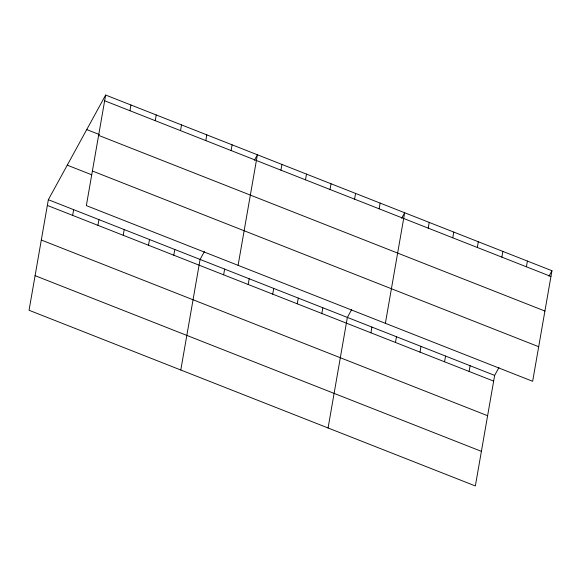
<?xml version="1.0" encoding="UTF-8"?>
<svg xmlns="http://www.w3.org/2000/svg" width="581" height="581" viewBox="0 0 581 581"><rect width="100%" height="100%" fill="white"/><g stroke="black" fill="none" stroke-linecap="round" stroke-linejoin="round"><path stroke-width="0.87" d="M105.648 95.044L86.351 205.609L532.654 381.296L551.95 270.731L105.648 95.044L48.346 199.704L29.05 310.269L475.352 485.956L494.649 375.391L498.948 367.541M72.64 215.377L73.634 209.654M97.928 225.334L98.93 219.611M129.941 110.724L130.936 105.001M123.216 235.29L124.218 229.568M155.229 120.681L156.231 114.958M148.511 245.247L149.506 239.525M180.524 130.638L181.519 124.908M173.799 255.204L174.801 249.481M205.812 140.587L206.807 134.865M180.793 370.003L200.089 259.438L204.389 251.588M231.1 150.544L232.102 144.822M223.634 274.82L224.636 269.097M238.094 265.343L257.39 154.778L254.384 160.276M248.181 284.487L249.184 278.764M280.935 170.168L281.938 164.445M272.729 294.146L273.731 288.423M305.483 179.827L306.485 174.104M297.276 303.812L298.278 298.089M330.03 189.493L331.032 183.77M321.823 313.471L322.825 307.748M354.577 199.152L355.579 193.429M328.069 427.979L347.365 317.415L351.665 309.564M379.124 208.819L380.127 203.096M370.918 332.797L371.913 327.074M385.377 323.319L404.674 212.755L401.66 218.253M395.465 342.463L396.46 336.74M428.219 228.144L429.214 222.421M420.012 352.122L421.007 346.399M452.766 237.803L453.761 232.08M444.559 361.789L445.554 356.066M477.313 247.47L478.308 241.747M469.099 371.448L470.102 365.725M501.861 257.129L502.855 251.406M526.408 266.795L527.403 261.072M548.943 276.229L551.95 270.731M104.653 100.767L550.948 276.454M86.736 129.578L99.387 134.56M98.61 135.366L544.913 311.053M92.394 171.01L538.689 346.704M67.258 165.164L91.704 174.787M48.346 199.704L494.649 375.391M47.352 205.427L493.647 381.114M41.309 240.026L487.612 415.713M35.085 275.67L481.388 451.357"/></g></svg>
